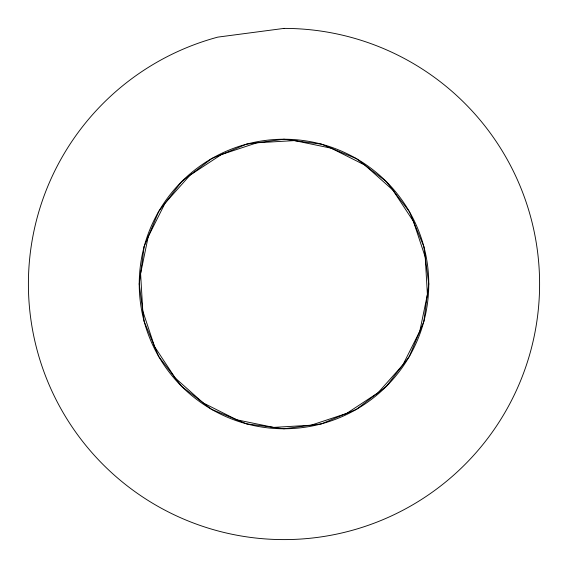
<?xml version="1.0" encoding="UTF-8"?>
<svg xmlns="http://www.w3.org/2000/svg" width="568" height="568" viewBox="0 0 568 568"><rect width="100%" height="100%" fill="white"/><g stroke="black" fill="none" stroke-linecap="round" stroke-linejoin="round"><path stroke-width="0.85" d="M144.166 246.533L139.231 284L144.166 321.467L158.628 356.384L181.632 386.368L211.615 409.372L246.533 423.834L284 428.769L321.467 423.834L356.384 409.372L386.368 386.368L409.372 356.384L423.834 321.467L428.769 284L423.834 246.533L409.372 211.615L386.368 181.632L356.384 158.628L321.467 144.166L284 139.231L246.533 144.166L211.615 158.628L181.632 181.632L158.628 211.615L144.166 246.533M148.191 236.806L140.601 273.563L142.788 311.037L154.595 346.657L175.228 378.018L203.266 402.968L236.806 419.809L273.563 427.399L311.037 425.212L346.657 413.405L378.018 392.772L402.968 364.734L419.809 331.194L427.399 294.437L425.212 256.963L413.405 221.343L392.772 189.982L364.734 165.032L331.194 148.191L294.437 140.601L256.963 142.788L221.343 154.595L189.982 175.228L165.032 203.266L148.191 236.806M284 28.4L217.849 37.112A255.6 255.6 0 0 0 88.196 448.294A255.6 255.6 0 0 0 515.652 392.019A255.6 255.6 0 0 0 284 28.4M211.615 409.372A144.769 144.769 0 0 0 428.769 284A144.769 144.769 0 0 0 211.615 158.628A144.769 144.769 0 0 0 211.615 409.372"/></g></svg>
